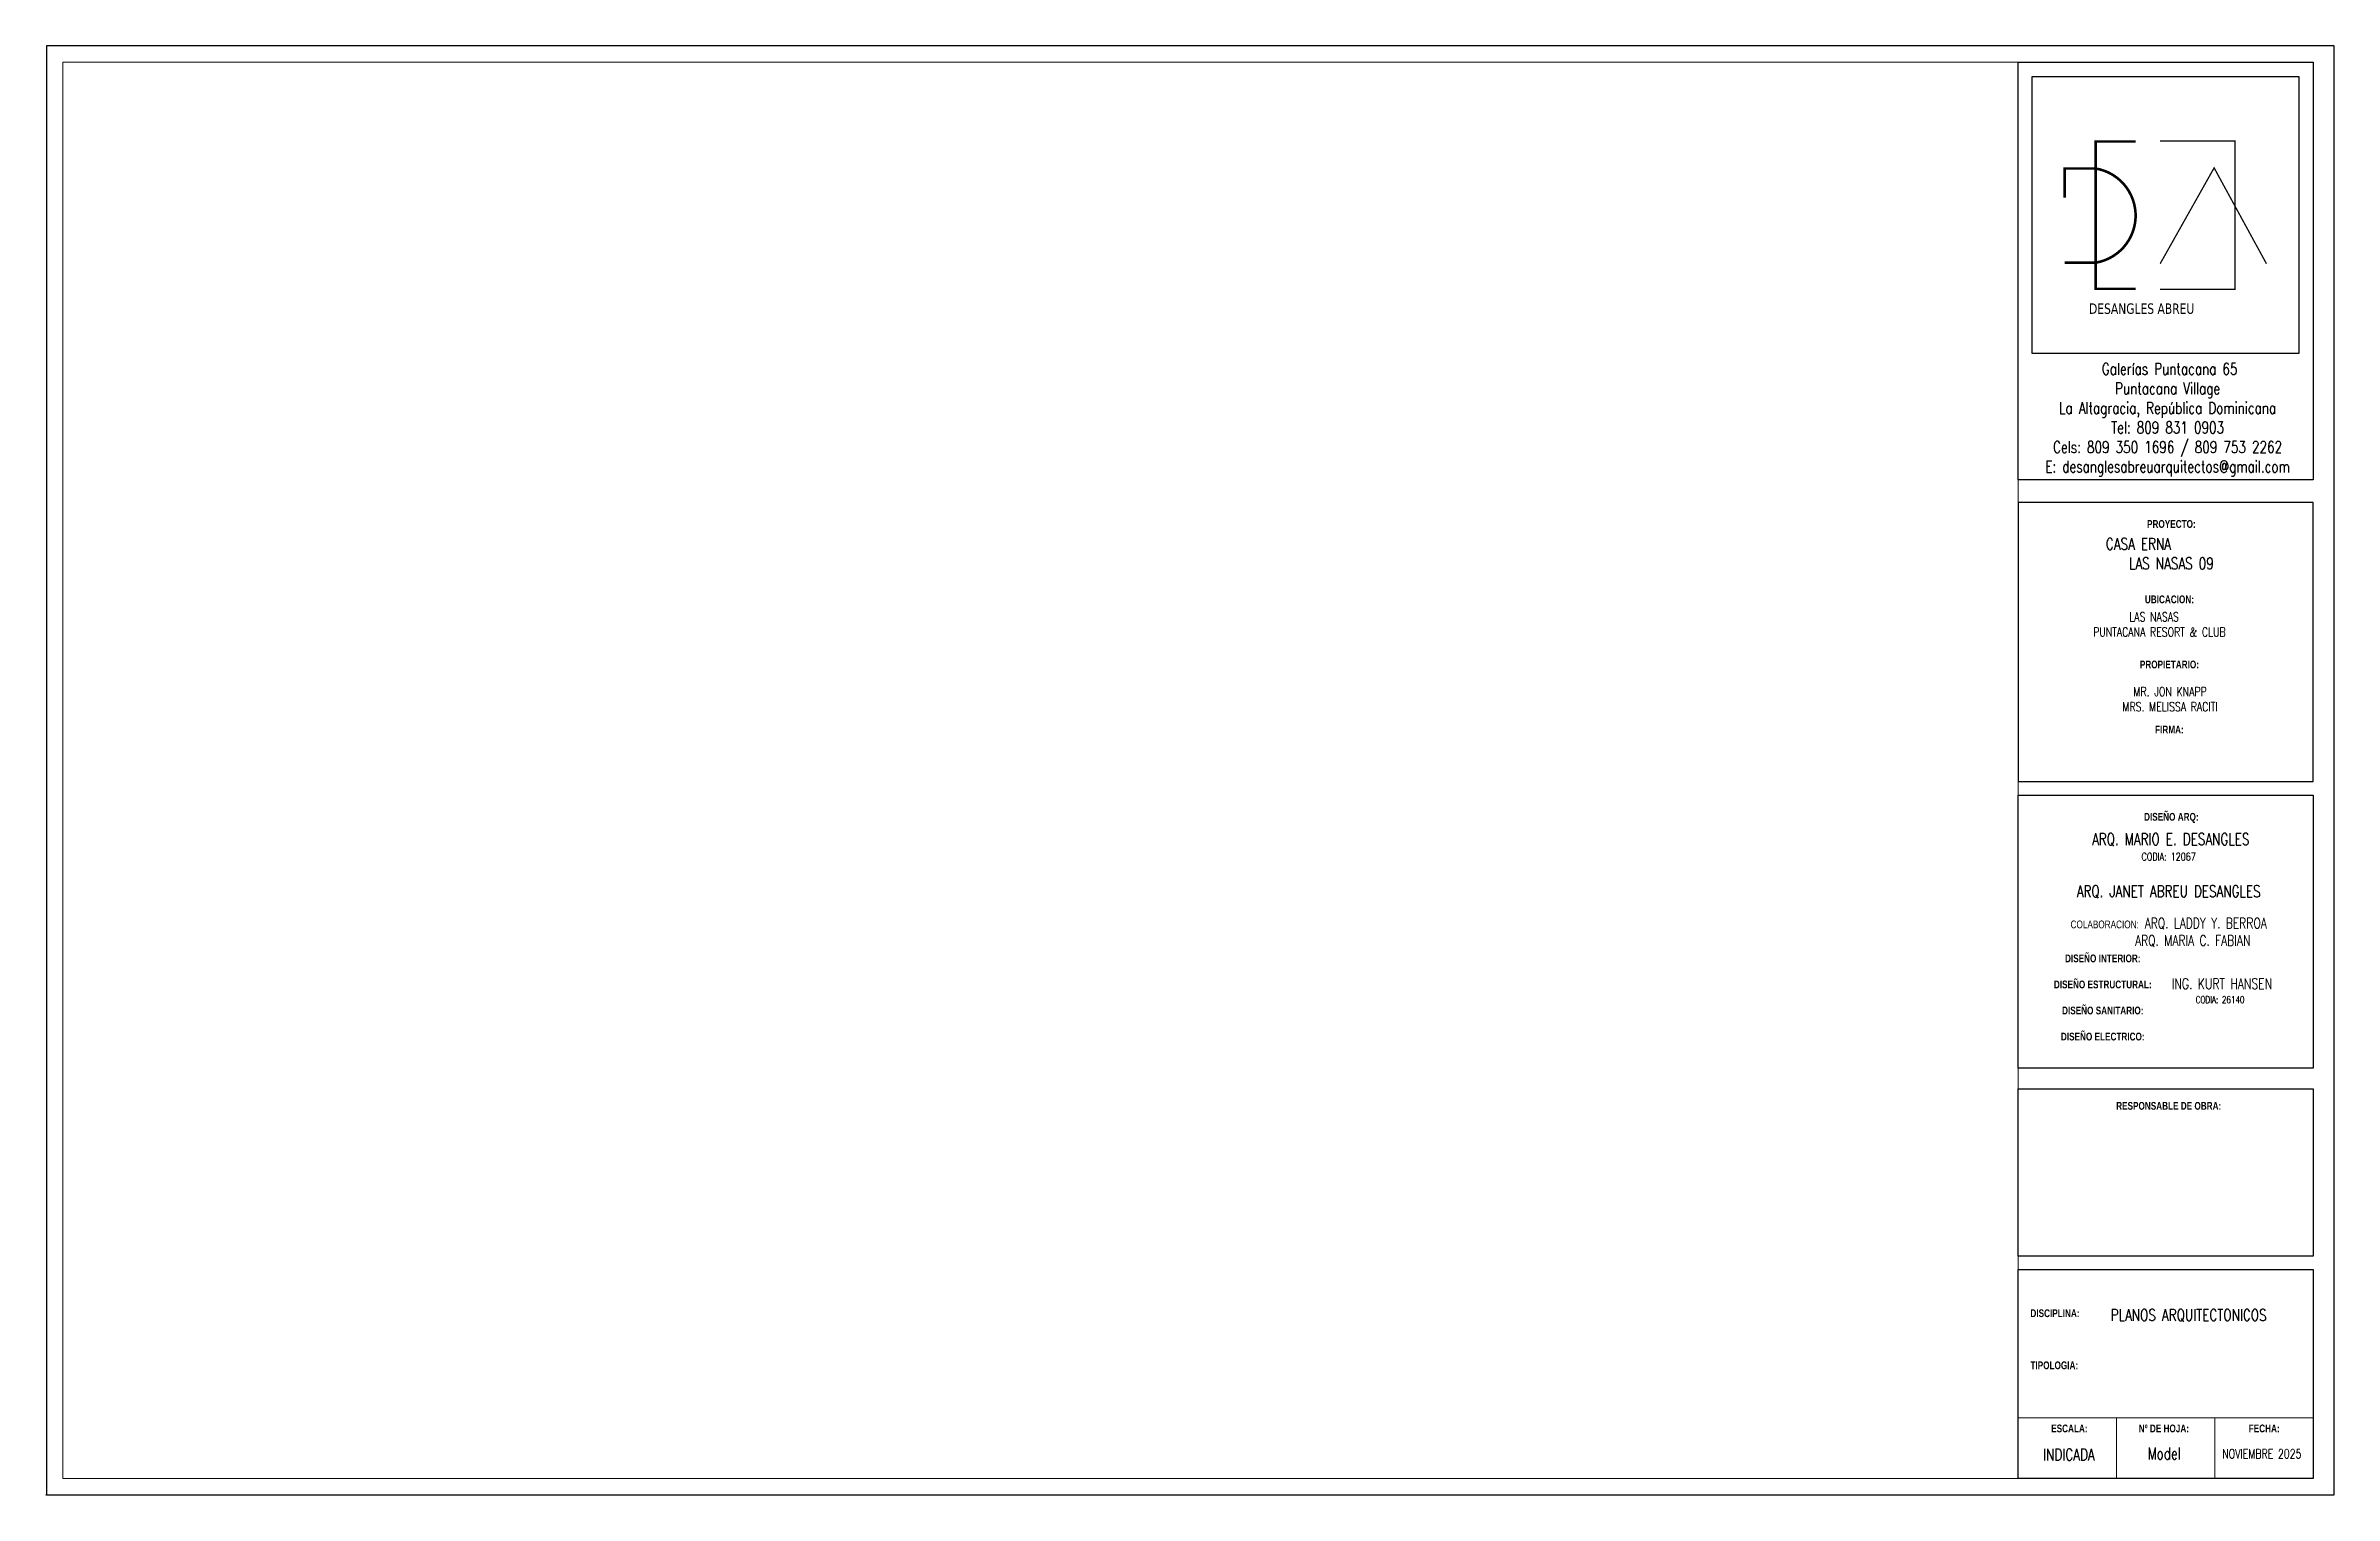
# Model space of a CAD drawing. Header units: metres. Extents: x 0.029 to 0.907, y 0.011 to 0.567.
import ezdxf

# ---------------------------------------------------------------- set-up
doc = ezdxf.new("R2010")
doc.units = ezdxf.units.M
doc.header["$MEASUREMENT"] = 0
doc.layers.get('Defpoints').update_dxf_attribs({"color": 6})
doc.styles.add('Arch-Dim', font='romans.shx', dxfattribs={"width": 0.75})

msp = doc.modelspace()

# ---------------------------------------------------------------- linework, layer by layer
at = {"lineweight": 13}
for p, q in [((0.89903, 0.04056), (0.78579, 0.04056)), ((0.82354, 0.01727), (0.82354, 0.04056)), ((0.86128, 0.01727), (0.86128, 0.04056)), ((0.02854, 0.0108), (0.02854, 0.01092)), ((0.02854, 0.01092), (0.0288, 0.01092))]:
    msp.add_line(p, q, dxfattribs=at)
for points in [[(0.9071, 0.56747), (0.0288, 0.56747), (0.0288, 0.01092), (0.9071, 0.01092)], [(0.78579, 0.56112), (0.89905, 0.56112), (0.89905, 0.4007), (0.78579, 0.4007)], [(0.79111, 0.55564), (0.89357, 0.55564), (0.89357, 0.44931), (0.79111, 0.44931)], [(0.89905, 0.39212), (0.78579, 0.39212), (0.78579, 0.28485), (0.89905, 0.28485)], [(0.78579, 0.27967), (0.89903, 0.27967), (0.89903, 0.17476), (0.78579, 0.17476)], [(0.78579, 0.16683), (0.89903, 0.16683), (0.89903, 0.10266), (0.78579, 0.10266)]]:
    msp.add_lwpolyline(points, close=True)
for points, const_width in [([(0.83088, 0.53069), (0.81554, 0.53069), (0.81554, 0.47412), (0.83088, 0.47412)], 0.001), ([(0.84023, 0.53087), (0.86905, 0.53087), (0.86905, 0.47394), (0.84023, 0.47394)], 0.0005), ([(0.80364, 0.48416), (0.81554, 0.48416), (0.81554, 0.52032), (0.80364, 0.52032), (0.80364, 0.50916)], 0.001), ([(0.84028, 0.48377), (0.86099, 0.52057), (0.88107, 0.48376)], 0.0005)]:
    msp.add_lwpolyline(points, dxfattribs=dict(const_width=const_width))
at = {"const_width": 0.001}
msp.add_lwpolyline([(0.81554, 0.52032, -0.846806), (0.81554, 0.48416, -1.311035)], format="xyb", dxfattribs=at)
msp.add_lwpolyline([(0.87211, 0.09747), (0.89903, 0.09747), (0.89903, 0.01727), (0.78579, 0.01727), (0.78579, 0.09747), (0.89903, 0.09747)])
at = {"layer": 'Defpoints', "color": 255, "lineweight": 13}
msp.add_lwpolyline([(0.03515, 0.56112), (0.78579, 0.56112), (0.78579, 0.01727), (0.03515, 0.01727)], close=True, dxfattribs=at)

# ---------------------------------------------------------------- texts
at = {"style": 'Arch-Dim'}
for s, insert, char_height, width, attachment_point in [('\\pxsm2,qd;{\\H1.25x; \\fVerdana|b0|i0|c0|p34;\\H1.3072x;DESANGLES ABREU}', (0.8114, 0.46851), 0.0024479, 0.057903, 1), ('\\pxqc;{\\H1.25x; \\H1.4706x;Galerías Puntacana 65  \\PPuntacana Village\\PLa Altagracia, República Dominicana  \\PTel: 809 831 0903\\PCels: 809 350 1696 / 809 753 2262\\PE: desanglesabreuarquitectos@gmail.com}', (0.78579, 0.44561), 0.0024479, 0.1146695, 1), ('{\\H1.25x;              \\H1.47065x;CASA ERNA\\P\\pxqc;LAS NASAS 09}', (0.79738, 0.37842), 0.0024479, 0.0944146, 1), ('\\pxqc;{\\fArial|b1|i0|c0|p34;PROYECTO:}', (0.84457, 0.38379), 0.003, 0.0660399, 5), ('\\pxqc;{\\fArial|b1|i0|c0|p34;UBICACION:\\P\\P\\P\\P\\PPROPIETARIO:\\P\\P\\P\\P\\PFIRMA:}', (0.84383, 0.32985), 0.003, 0.0660399, 5), ('      {\\H0.77778x;LAS NASAS\\PPUNTACANA RESORT & CLUB}', (0.81456, 0.3499), 0.0045, 0.0944146, 1), ('\\pxi-3,l6.3162,qc,t6.3162;MR. JON KNAPP  \\PMRS. MELISSA RACITI', (0.76564, 0.3212), 0.0035, 0.1452831, 1), ('\\pxqc;{\\fArial|b1|i0|c0|p34;DISEÑO ARQ:}', (0.84457, 0.27091), 0.003, 0.0660399, 5), ('\\pxqc;{\\H1.25x; \\H1.4706x;ARQ. MARIO E. DESANGLES\\H0.55557x;\\P\\H1.2x;CODIA: 12067\\P\\H1.49995x;\\PARQ. JANET ABREU DESANGLES\\P\\H0.66669x;\\P\\fArial|b0|i0|c0|p34;COLABORACION:\\Fromans|c0;\\H1.5x; \\H0.88892x;ARQ. LADDY Y. BERROA\\P         ARQ. MARIA C. FABIAN\\P           \\P          }', (0.79633, 0.26502), 0.0024479, 0.0944146, 1), ('\\pxqc;{\\fArial|b1|i0|c0|p34;\\PDISEÑO INTERIOR:   \\Fromans|c0;\\H1.83825x;\\P\\fArial|b1|i0|c0|p34;\\H0.544x;\\PDISEÑO ESTRUCTURAL:\\P\\pq*;\\P\\pqc;DISEÑO SANITARIO:\\P\\PDISEÑO ELECTRICO:}', (0.81824, 0.20444), 0.003, 0.0868059, 5), ('\\pxqc;{\\H1.25x; \\H1.4706x;ING. KURT HANSEN\\P\\H0.66668x;CODIA: 26140\\H1.33338x;   }', (0.82079, 0.20926), 0.0022031, 0.0849731, 1), ('\\pxqc;{\\fArial|b1|i0|c0|p34;RESPONSABLE DE OBRA:}', (0.84356, 0.16032), 0.003, 0.0660399, 5), ('\\pxql;{\\fArial|b1|i0|c0|p34;DISCIPLINA:\\P\\P\\P\\PTIPOLOGIA:}', (0.82349, 0.07068), 0.003, 0.0660399, 5), ('\\pxqc;{\\H1.25x; \\H1.4706x;PLANOS ARQUITECTONICOS}', (0.80322, 0.08228), 0.0024479, 0.0944146, 1), ('\\pxqc;{\\fArial|b1|i0|c0|p34;ESCALA:}', (0.80543, 0.03643), 0.003, 0.0660399, 5), ('\\pxqc;{\\fArial|b1|i0|c0|p34;Nº DE HOJA:}', (0.8417, 0.03643), 0.003, 0.0660399, 5), ('\\pxqc;{\\fArial|b1|i0|c0|p34;FECHA:}', (0.88022, 0.03643), 0.003, 0.0660399, 5), ('INDICADA', (0.79532, 0.02866), 0.0045, 0.103134, 1), ('Model', (0.83544, 0.02908), 0.0045, 0.103134, 1), ('{\\H1.45833x;NOVIEMBRE 2025}', (0.86412, 0.02847), 0.0024, 0.0944146, 1)]:
    msp.add_mtext(s, dxfattribs=dict(at, insert=insert, char_height=char_height, width=width, attachment_point=attachment_point))

doc.saveas('drawing.dxf')
